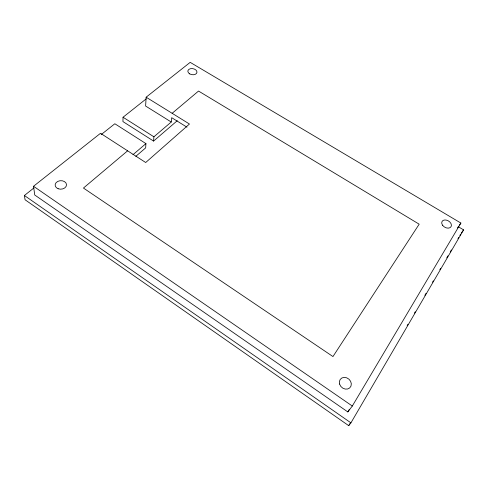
<?xml version="1.0" encoding="UTF-8"?>
<svg xmlns="http://www.w3.org/2000/svg" width="488" height="488" viewBox="0 0 488 488"><rect width="100%" height="100%" fill="white"/><g stroke="black" fill="none" stroke-linecap="round" stroke-linejoin="round"><path stroke-width="0.73" d="M146.284 98.808L123.043 117.242L122.939 121.585L153.58 141.069L177.248 120.725M146.138 97.197L189.466 124.025L145.698 162.516L100.516 133.285L33.532 186.27L34.746 195.005L347.822 411.927L352.312 406.034L460.885 223.053L190.192 62.354L146.138 97.197L145.613 106.042L171.239 122.012L153.909 136.805L153.58 141.069M101.156 134.609L114.839 123.751L145.936 143.618L145.662 147.876L135.835 156.325M171.239 122.012L171.684 117.687L186.971 127.179M33.922 187.947L24.4 195.499L25.077 199.775L348.694 425.646L349.847 423.669M407.163 325.612L407.938 324.294M414.477 313.107L415.245 311.789M424.859 295.338L426.012 293.367M432.551 282.18L433.326 280.862M439.865 269.675L440.634 268.357M446.788 257.829L447.941 255.852M450.247 251.906L451.406 249.929M457.945 238.742L458.714 237.424M459.867 235.448L460.635 234.136M348.694 425.646L350.927 422.852L463.6 229.872L458.36 226.755M347.822 411.927L349.377 409.31M457.433 227.975L458.726 226.127M459.586 224.895L460.885 223.053M461.453 232.874L463.6 229.872M132.968 154.69L145.936 143.618M127.618 150.822L83.442 188.057L332.962 356.557L419.18 224.193L198.537 91.055L172.142 113.301M123.043 117.242L153.909 136.805M33.532 186.27L352.312 406.034M24.4 195.499L350.927 422.852M442.695 225.425A5.203 3.642 30.2 0 0 451.046 226.706A5.203 3.642 30.2 0 0 445.959 220.021A5.203 3.642 30.2 0 0 442.695 225.425M339.569 384.05A6.405 5.466 41.5 0 0 349.695 387.936A6.405 5.466 41.5 0 0 346.712 377.816A6.405 5.466 41.5 0 0 339.569 384.05M58.145 188.752A5.704 4.258 -2.8 0 0 66.52 184.659A5.704 4.258 -2.8 0 0 57.797 181.39A5.704 4.258 -2.8 0 0 58.145 188.752M189.692 73.877A4.599 3.05 9.7 0 0 196.945 72.438A4.599 3.05 9.7 0 0 190.588 68.674A4.599 3.05 9.7 0 0 189.692 73.877"/></g></svg>
